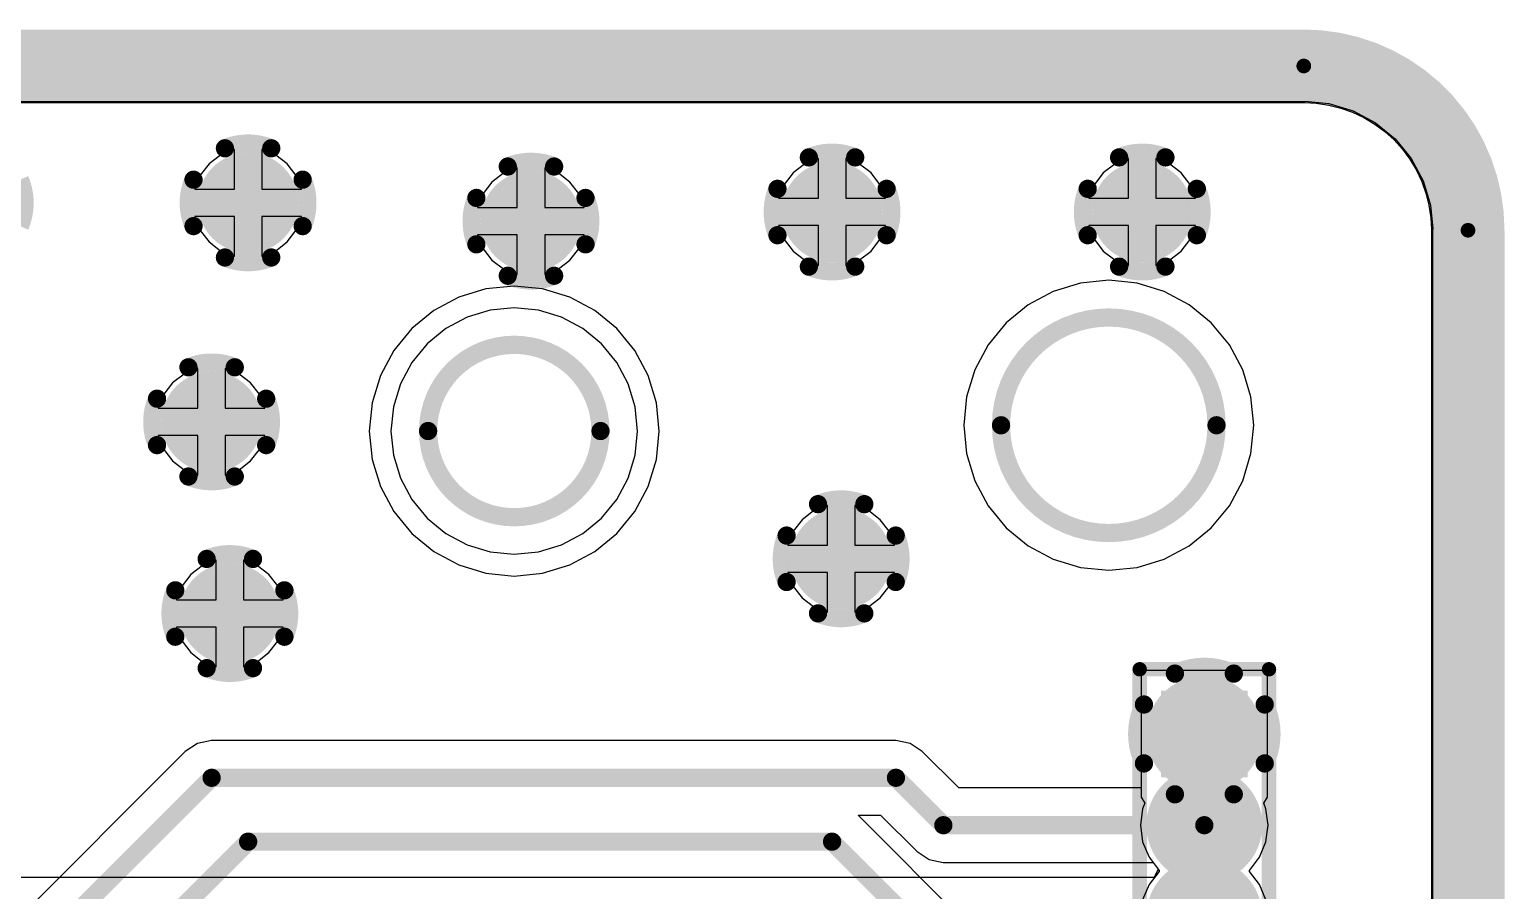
# Model space of a CAD drawing. Extents: x 68.2 to 119.3, y 46.6 to 104.3.
# Drawn here: x 98.72 to 119.25, y 92.28 to 104.27 of the extents above; entities that cross this region are included whole.
import ezdxf

# ---------------------------------------------------------------- set-up
doc = ezdxf.new("R2010")
doc.units = 0
doc.layers.get('0').update_dxf_attribs({"linetype": 'CONTINUOUS'})
for name, color, linetype in [('BOTTOMLAYER', 5, 'CONTINUOUS'), ('BOTTOMOVERLAY', 54, 'CONTINUOUS'), ('BOTTOMSOLDER', 6, 'CONTINUOUS'), ('INTERNALPLANE1', 76, 'CONTINUOUS'), ('INTERNALPLANE2', 16, 'CONTINUOUS'), ('KEEPOUTLAYER', 6, 'CONTINUOUS'), ('MULTILAYER', 9, 'CONTINUOUS'), ('TOPLAYER', 1, 'CONTINUOUS'), ('TOPSOLDER', 216, 'CONTINUOUS')]:
    doc.layers.add(name, color=color, linetype=linetype)

# ---------------------------------------------------------------- blocks, each defined once
blk = doc.blocks.new('OLED_23')
at = {"layer": 'KEEPOUTLAYER'}
for points, const_width in [([(12.925, 0, 1), (10.525, 0, 1)], 0.254), ([(10.462, 0, 1), (10.589, 0, 1)], 0.127), ([(12.862, 0, 1), (12.989, 0, 1)], 0.127)]:
    blk.add_lwpolyline(points, format="xyb", close=True, dxfattribs=dict(at, const_width=const_width))
blk = doc.blocks.new('SIP4_1_27_B_54')
at = {"layer": 'BOTTOMLAYER', "const_width": 0.5}
for points in [[(-0.25, -1.27, 1), (0.25, -1.27, 1)], [(-0.25, -2.54, 1), (0.25, -2.54, 1)], [(-0.25, -3.81, 1), (0.25, -3.81, 1)]]:
    blk.add_lwpolyline(points, format="xyb", close=True, dxfattribs=at)
at = {"layer": 'BOTTOMLAYER'}
blk.add_solid([(-0.5, 0.5), (-0.5, -0.5), (0.5, 0.5), (0.5, -0.5)], dxfattribs=at)
at = {"layer": 'BOTTOMOVERLAY', "const_width": 0.2}
for points in [[(-0.9, -4.71), (-0.9, 0.9)], [(-0.9, 0.9), (0.9, 0.9)], [(0.9, -4.71), (0.9, 0.9)], [(-0.9, -4.71), (0.9, -4.71)]]:
    blk.add_lwpolyline(points, dxfattribs=at)
at = {"layer": 'BOTTOMOVERLAY', "const_width": 0.1}
for points in [[(-0.95, 0.9, 1), (-0.85, 0.9, 1)], [(-0.95, 0.9, 1), (-0.85, 0.9, 1)], [(0.85, 0.9, 1), (0.95, 0.9, 1)], [(0.85, 0.9, 1), (0.95, 0.9, 1)], [(-0.95, -4.71, 1), (-0.85, -4.71, 1)], [(-0.95, -4.71, 1), (-0.85, -4.71, 1)], [(0.85, -4.71, 1), (0.95, -4.71, 1)], [(0.85, -4.71, 1), (0.95, -4.71, 1)]]:
    blk.add_lwpolyline(points, format="xyb", close=True, dxfattribs=at)
at = {"layer": 'BOTTOMSOLDER', "const_width": 0.602}
for points in [[(-0.301, -1.27, 1), (0.301, -1.27, 1)], [(-0.301, -2.54, 1), (0.301, -2.54, 1)], [(-0.301, -3.81, 1), (0.301, -3.81, 1)]]:
    blk.add_lwpolyline(points, format="xyb", close=True, dxfattribs=at)
at = {"layer": 'BOTTOMSOLDER'}
blk.add_solid([(-0.602, 0.602), (-0.602, -0.602), (0.602, 0.602), (0.602, -0.602)], dxfattribs=at)
at = {"layer": 'INTERNALPLANE1'}
for points, const_width in [([(-0.404, 0, 1), (0.404, 0, 1)], 0.808), ([(-0.404, -1.27, 1), (0.404, -1.27, 1)], 0.808), ([(-0.404, -2.54, 1), (0.404, -2.54, 1)], 0.808), ([(-0.473, -2.97, 1), (-0.346, -2.97, 1)], 0.127), ([(0.346, -2.97, 1), (0.473, -2.97, 1)], 0.127), ([(-0.904, -3.4, 1), (-0.777, -3.4, 1)], 0.127), ([(0.777, -3.4, 1), (0.904, -3.4, 1)], 0.127), ([(-0.904, -4.22, 1), (-0.777, -4.22, 1)], 0.127), ([(0.777, -4.22, 1), (0.904, -4.22, 1)], 0.127), ([(-0.473, -4.65, 1), (-0.346, -4.65, 1)], 0.127), ([(0.346, -4.65, 1), (0.473, -4.65, 1)], 0.127)]:
    blk.add_lwpolyline(points, format="xyb", close=True, dxfattribs=dict(at, const_width=const_width))
at = {"layer": 'INTERNALPLANE1', "const_width": 0.254}
for points in [[(-0.41, -2.97, -0.230868), (0.41, -2.97)], [(-0.84, -4.22, -0.230868), (-0.84, -3.4)], [(0.84, -3.4, -0.230868), (0.84, -4.22)], [(0.41, -4.65, -0.230868), (-0.41, -4.65)]]:
    blk.add_lwpolyline(points, format="xyb", dxfattribs=at)
at = {"layer": 'INTERNALPLANE2', "const_width": 0.254}
for points in [[(-0.41, 0.84, -0.230868), (0.41, 0.84)], [(-0.84, -0.41, -0.230868), (-0.84, 0.41)], [(0.84, 0.41, -0.230868), (0.84, -0.41)], [(0.41, -0.84, -0.230868), (-0.41, -0.84)]]:
    blk.add_lwpolyline(points, format="xyb", dxfattribs=at)
at = {"layer": 'INTERNALPLANE2'}
for points, const_width in [([(-0.473, 0.84, 1), (-0.346, 0.84, 1)], 0.127), ([(0.346, 0.84, 1), (0.473, 0.84, 1)], 0.127), ([(-0.904, 0.41, 1), (-0.777, 0.41, 1)], 0.127), ([(0.777, 0.41, 1), (0.904, 0.41, 1)], 0.127), ([(-0.904, -0.41, 1), (-0.777, -0.41, 1)], 0.127), ([(0.777, -0.41, 1), (0.904, -0.41, 1)], 0.127), ([(-0.404, -1.27, 1), (0.404, -1.27, 1)], 0.808), ([(-0.473, -0.84, 1), (-0.346, -0.84, 1)], 0.127), ([(0.346, -0.84, 1), (0.473, -0.84, 1)], 0.127), ([(-0.404, -2.54, 1), (0.404, -2.54, 1)], 0.808), ([(-0.404, -3.81, 1), (0.404, -3.81, 1)], 0.808)]:
    blk.add_lwpolyline(points, format="xyb", close=True, dxfattribs=dict(at, const_width=const_width))
at = {"layer": 'MULTILAYER', "const_width": 0.5}
for points in [[(-0.25, -1.27, 1), (0.25, -1.27, 1)], [(-0.25, -2.54, 1), (0.25, -2.54, 1)], [(-0.25, -3.81, 1), (0.25, -3.81, 1)]]:
    blk.add_lwpolyline(points, format="xyb", close=True, dxfattribs=at)
at = {"layer": 'MULTILAYER'}
blk.add_solid([(-0.5, 0.5), (-0.5, -0.5), (0.5, 0.5), (0.5, -0.5)], dxfattribs=at)
at = {"layer": 'TOPLAYER', "const_width": 0.5}
for points in [[(-0.25, -1.27, 1), (0.25, -1.27, 1)], [(-0.25, -2.54, 1), (0.25, -2.54, 1)], [(-0.25, -3.81, 1), (0.25, -3.81, 1)]]:
    blk.add_lwpolyline(points, format="xyb", close=True, dxfattribs=at)
at = {"layer": 'TOPLAYER'}
blk.add_solid([(-0.5, 0.5), (-0.5, -0.5), (0.5, 0.5), (0.5, -0.5)], dxfattribs=at)
at = {"layer": 'TOPSOLDER', "const_width": 0.602}
for points in [[(-0.301, -1.27, 1), (0.301, -1.27, 1)], [(-0.301, -2.54, 1), (0.301, -2.54, 1)], [(-0.301, -3.81, 1), (0.301, -3.81, 1)]]:
    blk.add_lwpolyline(points, format="xyb", close=True, dxfattribs=at)
at = {"layer": 'TOPSOLDER'}
blk.add_solid([(-0.602, 0.602), (-0.602, -0.602), (0.602, 0.602), (0.602, -0.602)], dxfattribs=at)

msp = doc.modelspace()

# ---------------------------------------------------------------- linework, layer by layer
at = {"layer": 'BOTTOMLAYER'}
for p, q in [((116.459, 103.267), (116.477, 103.271)), ((116.477, 103.271), (116.81, 103.238)), ((71.031, 103.267), (116.459, 103.267)), ((116.81, 103.238), (117.148, 103.135)), ((117.148, 103.135), (117.459, 102.969)), ((117.459, 102.969), (117.731, 102.745)), ((117.731, 102.745), (117.955, 102.473)), ((101.381, 102.52), (101.222, 102.397)), ((101.566, 102.596), (101.381, 102.52)), ((101.575, 102.597), (101.566, 102.596)), ((101.575, 102.044), (101.575, 102.597)), ((101.964, 102.596), (101.956, 102.597)), ((101.956, 102.597), (101.956, 102.044)), ((102.149, 102.52), (101.964, 102.596)), ((102.308, 102.397), (102.149, 102.52)), ((109.694, 102.469), (109.509, 102.393)), ((109.703, 102.47), (109.694, 102.469)), ((109.703, 101.918), (109.703, 102.47)), ((110.092, 102.469), (110.084, 102.47)), ((110.084, 102.47), (110.084, 101.918)), ((110.277, 102.393), (110.092, 102.469)), ((114.012, 102.469), (113.827, 102.393)), ((114.021, 102.47), (114.012, 102.469)), ((114.021, 101.918), (114.021, 102.47)), ((114.41, 102.469), (114.402, 102.47)), ((114.402, 102.47), (114.402, 101.918)), ((114.595, 102.393), (114.41, 102.469)), ((117.955, 102.473), (118.121, 102.162)), ((101.222, 102.397), (101.099, 102.238)), ((102.431, 102.238), (102.308, 102.397)), ((105.318, 102.266), (105.159, 102.143)), ((105.503, 102.342), (105.318, 102.266)), ((105.512, 102.343), (105.503, 102.342)), ((105.512, 101.79), (105.512, 102.343)), ((105.901, 102.342), (105.893, 102.343)), ((105.893, 102.343), (105.893, 101.79)), ((106.086, 102.266), (105.901, 102.342)), ((106.245, 102.143), (106.086, 102.266)), ((109.35, 102.27), (109.227, 102.111)), ((109.509, 102.393), (109.35, 102.27)), ((110.436, 102.27), (110.277, 102.393)), ((110.559, 102.111), (110.436, 102.27)), ((113.668, 102.27), (113.545, 102.111)), ((113.827, 102.393), (113.668, 102.27)), ((114.754, 102.27), (114.595, 102.393)), ((114.877, 102.111), (114.754, 102.27)), ((101.023, 102.053), (101.022, 102.044)), ((101.022, 102.044), (101.575, 102.044)), ((101.099, 102.238), (101.023, 102.053)), ((101.956, 102.044), (102.508, 102.044)), ((102.507, 102.053), (102.431, 102.238)), ((102.508, 102.044), (102.507, 102.053)), ((105.159, 102.143), (105.036, 101.984)), ((106.368, 101.984), (106.245, 102.143)), ((109.227, 102.111), (109.151, 101.926)), ((110.635, 101.926), (110.559, 102.111)), ((113.545, 102.111), (113.469, 101.926)), ((114.953, 101.926), (114.877, 102.111)), ((118.121, 102.162), (118.224, 101.824)), ((105.036, 101.984), (104.96, 101.799)), ((106.444, 101.799), (106.368, 101.984)), ((109.151, 101.926), (109.15, 101.918)), ((109.15, 101.918), (109.703, 101.918)), ((110.084, 101.918), (110.636, 101.918)), ((110.636, 101.918), (110.635, 101.926)), ((113.469, 101.926), (113.468, 101.918)), ((113.468, 101.918), (114.021, 101.918)), ((114.402, 101.918), (114.954, 101.918)), ((114.954, 101.918), (114.953, 101.926)), ((101.575, 101.663), (101.022, 101.663)), ((101.022, 101.663), (101.023, 101.655)), ((101.023, 101.655), (101.099, 101.47)), ((101.575, 101.111), (101.575, 101.663)), ((102.508, 101.663), (101.956, 101.663)), ((101.956, 101.663), (101.956, 101.111)), ((102.431, 101.47), (102.507, 101.655)), ((102.507, 101.655), (102.508, 101.663)), ((104.96, 101.799), (104.959, 101.79)), ((104.959, 101.79), (105.512, 101.79)), ((105.893, 101.79), (106.445, 101.79)), ((106.445, 101.79), (106.444, 101.799)), ((118.224, 101.824), (118.257, 101.491)), ((101.099, 101.47), (101.222, 101.311)), ((102.308, 101.311), (102.431, 101.47)), ((109.703, 101.537), (109.15, 101.537)), ((109.15, 101.537), (109.151, 101.528)), ((109.151, 101.528), (109.227, 101.343)), ((109.703, 100.984), (109.703, 101.537)), ((110.636, 101.537), (110.084, 101.537)), ((110.084, 101.537), (110.084, 100.984)), ((110.559, 101.343), (110.635, 101.528)), ((110.635, 101.528), (110.636, 101.537)), ((114.021, 101.537), (113.468, 101.537)), ((113.468, 101.537), (113.469, 101.528)), ((113.469, 101.528), (113.545, 101.343)), ((114.021, 100.984), (114.021, 101.537)), ((114.954, 101.537), (114.402, 101.537)), ((114.402, 101.537), (114.402, 100.984)), ((114.877, 101.343), (114.953, 101.528)), ((114.953, 101.528), (114.954, 101.537)), ((118.257, 101.491), (118.253, 101.473)), ((118.253, 101.473), (118.253, 87.329)), ((101.222, 101.311), (101.381, 101.188)), ((102.149, 101.188), (102.308, 101.311)), ((105.512, 101.409), (104.959, 101.409)), ((104.959, 101.409), (104.96, 101.401)), ((104.96, 101.401), (105.036, 101.216)), ((105.512, 100.857), (105.512, 101.409)), ((106.445, 101.409), (105.893, 101.409)), ((105.893, 101.409), (105.893, 100.857)), ((106.368, 101.216), (106.444, 101.401)), ((106.444, 101.401), (106.445, 101.409)), ((109.227, 101.343), (109.35, 101.184)), ((110.436, 101.184), (110.559, 101.343)), ((113.545, 101.343), (113.668, 101.184)), ((114.754, 101.184), (114.877, 101.343)), ((101.381, 101.188), (101.566, 101.112)), ((101.566, 101.112), (101.575, 101.111)), ((101.956, 101.111), (101.964, 101.112)), ((101.964, 101.112), (102.149, 101.188)), ((105.036, 101.216), (105.159, 101.057)), ((105.159, 101.057), (105.318, 100.934)), ((106.086, 100.934), (106.245, 101.057)), ((106.245, 101.057), (106.368, 101.216)), ((109.35, 101.184), (109.509, 101.061)), ((109.509, 101.061), (109.694, 100.985)), ((110.092, 100.985), (110.277, 101.061)), ((110.277, 101.061), (110.436, 101.184)), ((113.668, 101.184), (113.827, 101.061)), ((113.827, 101.061), (114.012, 100.985)), ((114.41, 100.985), (114.595, 101.061)), ((114.595, 101.061), (114.754, 101.184)), ((105.318, 100.934), (105.503, 100.858)), ((105.503, 100.858), (105.512, 100.857)), ((105.893, 100.857), (105.901, 100.858)), ((105.901, 100.858), (106.086, 100.934)), ((109.694, 100.985), (109.703, 100.984)), ((110.084, 100.984), (110.092, 100.985)), ((114.012, 100.985), (114.021, 100.984)), ((114.402, 100.984), (114.41, 100.985)), ((105.076, 100.658), (104.698, 100.543)), ((105.47, 100.697), (105.076, 100.658)), ((105.864, 100.658), (105.47, 100.697)), ((106.242, 100.543), (105.864, 100.658)), ((112.973, 100.623), (112.624, 100.437)), ((113.351, 100.738), (112.973, 100.623)), ((113.745, 100.777), (113.351, 100.738)), ((114.139, 100.738), (113.745, 100.777)), ((114.517, 100.623), (114.139, 100.738)), ((114.866, 100.437), (114.517, 100.623)), ((104.698, 100.543), (104.349, 100.357)), ((106.591, 100.357), (106.242, 100.543)), ((112.624, 100.437), (112.318, 100.186)), ((115.172, 100.186), (114.866, 100.437)), ((104.349, 100.357), (104.043, 100.106)), ((106.897, 100.106), (106.591, 100.357)), ((104.043, 100.106), (103.792, 99.8)), ((107.148, 99.8), (106.897, 100.106)), ((112.318, 100.186), (112.067, 99.88)), ((115.423, 99.88), (115.172, 100.186)), ((103.792, 99.8), (103.606, 99.451)), ((107.334, 99.451), (107.148, 99.8)), ((112.067, 99.88), (111.881, 99.531)), ((115.609, 99.531), (115.423, 99.88)), ((100.873, 99.472), (100.714, 99.349)), ((101.058, 99.548), (100.873, 99.472)), ((101.067, 99.549), (101.058, 99.548)), ((101.067, 98.996), (101.067, 99.549)), ((101.456, 99.548), (101.448, 99.549)), ((101.448, 99.549), (101.448, 98.996)), ((101.641, 99.472), (101.456, 99.548)), ((101.8, 99.349), (101.641, 99.472)), ((103.606, 99.451), (103.491, 99.073)), ((107.449, 99.073), (107.334, 99.451)), ((111.881, 99.531), (111.766, 99.153)), ((115.724, 99.153), (115.609, 99.531)), ((100.591, 99.19), (100.515, 99.005)), ((100.714, 99.349), (100.591, 99.19)), ((101.923, 99.19), (101.8, 99.349)), ((101.999, 99.005), (101.923, 99.19)), ((100.515, 99.005), (100.514, 98.996)), ((100.514, 98.996), (101.067, 98.996)), ((101.448, 98.996), (102, 98.996)), ((102, 98.996), (101.999, 99.005)), ((103.491, 99.073), (103.452, 98.679)), ((107.488, 98.679), (107.449, 99.073)), ((111.766, 99.153), (111.727, 98.759)), ((115.763, 98.759), (115.724, 99.153)), ((111.727, 98.759), (111.766, 98.365)), ((115.724, 98.365), (115.763, 98.759)), ((101.067, 98.615), (100.514, 98.615)), ((100.514, 98.615), (100.515, 98.607)), ((100.515, 98.607), (100.591, 98.422)), ((101.067, 98.063), (101.067, 98.615)), ((102, 98.615), (101.448, 98.615)), ((101.448, 98.615), (101.448, 98.063)), ((101.923, 98.422), (101.999, 98.607)), ((101.999, 98.607), (102, 98.615)), ((103.452, 98.679), (103.491, 98.285)), ((107.449, 98.285), (107.488, 98.679)), ((100.591, 98.422), (100.714, 98.263)), ((101.8, 98.263), (101.923, 98.422)), ((111.766, 98.365), (111.881, 97.987)), ((115.609, 97.987), (115.724, 98.365)), ((100.714, 98.263), (100.873, 98.14)), ((100.873, 98.14), (101.058, 98.064)), ((101.456, 98.064), (101.641, 98.14)), ((101.641, 98.14), (101.8, 98.263)), ((103.491, 98.285), (103.606, 97.907)), ((107.334, 97.907), (107.449, 98.285)), ((101.058, 98.064), (101.067, 98.063)), ((101.448, 98.063), (101.456, 98.064)), ((111.881, 97.987), (112.067, 97.638)), ((115.423, 97.638), (115.609, 97.987)), ((103.606, 97.907), (103.792, 97.558)), ((107.148, 97.558), (107.334, 97.907)), ((103.792, 97.558), (104.043, 97.252)), ((106.897, 97.252), (107.148, 97.558)), ((109.636, 97.567), (109.477, 97.444)), ((109.821, 97.643), (109.636, 97.567)), ((109.83, 97.644), (109.821, 97.643)), ((109.83, 97.091), (109.83, 97.644)), ((110.219, 97.643), (110.211, 97.644)), ((110.211, 97.644), (110.211, 97.091)), ((110.404, 97.567), (110.219, 97.643)), ((110.563, 97.444), (110.404, 97.567)), ((112.067, 97.638), (112.318, 97.332)), ((115.172, 97.332), (115.423, 97.638)), ((109.477, 97.444), (109.354, 97.285)), ((110.686, 97.285), (110.563, 97.444)), ((112.318, 97.332), (112.624, 97.081)), ((114.866, 97.081), (115.172, 97.332)), ((104.043, 97.252), (104.349, 97.001)), ((106.591, 97.001), (106.897, 97.252)), ((109.354, 97.285), (109.278, 97.1)), ((110.762, 97.1), (110.686, 97.285)), ((104.349, 97.001), (104.698, 96.815)), ((106.242, 96.815), (106.591, 97.001)), ((109.278, 97.1), (109.277, 97.091)), ((109.277, 97.091), (109.83, 97.091)), ((110.211, 97.091), (110.763, 97.091)), ((110.763, 97.091), (110.762, 97.1)), ((112.624, 97.081), (112.973, 96.895)), ((114.517, 96.895), (114.866, 97.081)), ((101.127, 96.805), (100.968, 96.682)), ((101.312, 96.881), (101.127, 96.805)), ((101.321, 96.882), (101.312, 96.881)), ((101.321, 96.329), (101.321, 96.882)), ((101.71, 96.881), (101.702, 96.882)), ((101.702, 96.882), (101.702, 96.329)), ((101.895, 96.805), (101.71, 96.881)), ((102.054, 96.682), (101.895, 96.805)), ((104.698, 96.815), (105.076, 96.7)), ((105.076, 96.7), (105.47, 96.661)), ((105.47, 96.661), (105.864, 96.7)), ((105.864, 96.7), (106.242, 96.815)), ((109.83, 96.71), (109.277, 96.71)), ((109.277, 96.71), (109.278, 96.702)), ((109.278, 96.702), (109.354, 96.517)), ((109.83, 96.158), (109.83, 96.71)), ((110.763, 96.71), (110.211, 96.71)), ((110.211, 96.71), (110.211, 96.158)), ((110.686, 96.517), (110.762, 96.702)), ((110.762, 96.702), (110.763, 96.71)), ((112.973, 96.895), (113.351, 96.78)), ((113.351, 96.78), (113.745, 96.741)), ((113.745, 96.741), (114.139, 96.78)), ((114.139, 96.78), (114.517, 96.895)), ((100.845, 96.523), (100.769, 96.338)), ((100.968, 96.682), (100.845, 96.523)), ((102.177, 96.523), (102.054, 96.682)), ((102.253, 96.338), (102.177, 96.523)), ((109.354, 96.517), (109.477, 96.358)), ((110.563, 96.358), (110.686, 96.517)), ((100.769, 96.338), (100.768, 96.329)), ((100.768, 96.329), (101.321, 96.329)), ((101.702, 96.329), (102.254, 96.329)), ((102.254, 96.329), (102.253, 96.338)), ((109.477, 96.358), (109.636, 96.235)), ((110.404, 96.235), (110.563, 96.358)), ((109.636, 96.235), (109.821, 96.159)), ((109.821, 96.159), (109.83, 96.158)), ((110.211, 96.158), (110.219, 96.159)), ((110.219, 96.159), (110.404, 96.235)), ((101.321, 95.948), (100.768, 95.948)), ((100.768, 95.948), (100.769, 95.94)), ((100.769, 95.94), (100.845, 95.755)), ((101.321, 95.396), (101.321, 95.948)), ((102.254, 95.948), (101.702, 95.948)), ((101.702, 95.948), (101.702, 95.396)), ((102.177, 95.755), (102.253, 95.94)), ((102.253, 95.94), (102.254, 95.948)), ((100.845, 95.755), (100.968, 95.596)), ((102.054, 95.596), (102.177, 95.755)), ((100.968, 95.596), (101.127, 95.473)), ((101.127, 95.473), (101.312, 95.397)), ((101.71, 95.397), (101.895, 95.473)), ((101.895, 95.473), (102.054, 95.596)), ((101.312, 95.397), (101.321, 95.396)), ((101.702, 95.396), (101.71, 95.397)), ((115.956, 95.344), (114.194, 95.344)), ((114.194, 95.344), (114.194, 93.582)), ((115.956, 93.582), (115.956, 95.344)), ((114.216, 93.423), (114.186, 93.193)), ((114.194, 93.582), (114.194, 93.582)), ((114.194, 93.582), (114.248, 93.5)), ((114.248, 93.5), (114.216, 93.423)), ((115.901, 93.5), (115.956, 93.582)), ((115.933, 93.423), (115.901, 93.5)), ((115.963, 93.193), (115.933, 93.423)), ((115.956, 93.582), (115.956, 93.582)), ((114.186, 93.193), (114.216, 92.963)), ((115.933, 92.963), (115.963, 93.193)), ((114.216, 92.963), (114.305, 92.748)), ((115.844, 92.748), (115.933, 92.963)), ((114.305, 92.748), (114.434, 92.58)), ((115.703, 92.564), (115.844, 92.748)), ((114.378, 92.466), (98.043, 92.466)), ((114.434, 92.58), (114.378, 92.466)), ((115.703, 92.551), (115.703, 92.564)), ((115.844, 92.367), (115.703, 92.551)), ((115.933, 92.153), (115.844, 92.367))]:
    msp.add_line(p, q, dxfattribs=at)
at = {"layer": 'BOTTOMLAYER', "const_width": 0.381}
for points in [[(101.575, 101.854, 1), (101.956, 101.854, 1)], [(109.703, 101.727, 1), (110.084, 101.727, 1)], [(114.021, 101.727, 1), (114.402, 101.727, 1)], [(105.512, 101.6, 1), (105.893, 101.6, 1)], [(101.067, 98.806, 1), (101.448, 98.806, 1)], [(109.83, 96.901, 1), (110.211, 96.901, 1)], [(101.321, 96.139, 1), (101.702, 96.139, 1)]]:
    msp.add_lwpolyline(points, format="xyb", close=True, dxfattribs=at)
at = {"layer": 'BOTTOMSOLDER', "const_width": 0.483}
for points in [[(101.524, 101.854, 1), (102.006, 101.854, 1)], [(105.461, 101.6, 1), (105.943, 101.6, 1)], [(109.652, 101.727, 1), (110.134, 101.727, 1)], [(113.97, 101.727, 1), (114.452, 101.727, 1)], [(101.016, 98.806, 1), (101.498, 98.806, 1)], [(109.779, 96.901, 1), (110.261, 96.901, 1)], [(101.27, 96.139, 1), (101.752, 96.139, 1)]]:
    msp.add_lwpolyline(points, format="xyb", close=True, dxfattribs=at)
at = {"layer": 'INTERNALPLANE1'}
for p, q in [((71.031, 103.249), (116.459, 103.249)), ((116.459, 103.249), (116.473, 103.25)), ((116.473, 103.25), (116.633, 103.242)), ((116.633, 103.242), (116.806, 103.216)), ((116.806, 103.216), (116.975, 103.174)), ((116.975, 103.174), (117.139, 103.115)), ((117.139, 103.115), (117.297, 103.041)), ((117.297, 103.041), (117.447, 102.951)), ((117.447, 102.951), (117.587, 102.847)), ((117.587, 102.847), (117.716, 102.73)), ((117.716, 102.73), (117.833, 102.601)), ((117.833, 102.601), (117.937, 102.461)), ((117.937, 102.461), (118.027, 102.311)), ((118.027, 102.311), (118.101, 102.153)), ((118.101, 102.153), (118.16, 101.989)), ((118.16, 101.989), (118.202, 101.82)), ((118.202, 101.82), (118.228, 101.647)), ((118.228, 101.647), (118.236, 101.487)), ((118.236, 101.487), (118.235, 101.473)), ((118.235, 101.473), (118.235, 49.53))]:
    msp.add_line(p, q, dxfattribs=at)
at = {"layer": 'INTERNALPLANE1', "const_width": 1.016}
for points in [[(71.031, 103.759), (116.459, 103.759)], [(118.745, 49.53), (118.745, 101.473)]]:
    msp.add_lwpolyline(points, dxfattribs=at)
at = {"layer": 'INTERNALPLANE1'}
for points, const_width in [([(116.205, 103.759, 1), (116.713, 103.759, 1)], 0.508), ([(116.205, 103.759, 1), (116.713, 103.759, 1)], 0.508), ([(101.379, 102.614, 1), (101.506, 102.614, 1)], 0.127), ([(102.024, 102.614, 1), (102.151, 102.614, 1)], 0.127), ([(105.316, 102.36, 1), (105.443, 102.36, 1)], 0.127), ([(105.961, 102.36, 1), (106.088, 102.36, 1)], 0.127), ([(109.507, 102.487, 1), (109.634, 102.487, 1)], 0.127), ([(110.152, 102.487, 1), (110.279, 102.487, 1)], 0.127), ([(113.825, 102.487, 1), (113.952, 102.487, 1)], 0.127), ([(114.47, 102.487, 1), (114.597, 102.487, 1)], 0.127), ([(100.942, 102.177, 1), (101.069, 102.177, 1)], 0.127), ([(102.461, 102.177, 1), (102.588, 102.177, 1)], 0.127), ([(104.879, 101.923, 1), (105.006, 101.923, 1)], 0.127), ([(106.398, 101.923, 1), (106.525, 101.923, 1)], 0.127), ([(109.07, 102.05, 1), (109.197, 102.05, 1)], 0.127), ([(110.589, 102.05, 1), (110.716, 102.05, 1)], 0.127), ([(113.388, 102.05, 1), (113.515, 102.05, 1)], 0.127), ([(114.907, 102.05, 1), (115.034, 102.05, 1)], 0.127), ([(118.491, 101.473, 1), (118.999, 101.473, 1)], 0.508), ([(118.491, 101.473, 1), (118.999, 101.473, 1)], 0.508), ([(100.942, 101.531, 1), (101.069, 101.531, 1)], 0.127), ([(102.461, 101.531, 1), (102.588, 101.531, 1)], 0.127), ([(109.07, 101.404, 1), (109.197, 101.404, 1)], 0.127), ([(110.589, 101.404, 1), (110.716, 101.404, 1)], 0.127), ([(113.388, 101.404, 1), (113.515, 101.404, 1)], 0.127), ([(114.907, 101.404, 1), (115.034, 101.404, 1)], 0.127), ([(101.379, 101.094, 1), (101.506, 101.094, 1)], 0.127), ([(102.024, 101.094, 1), (102.151, 101.094, 1)], 0.127), ([(104.879, 101.277, 1), (105.006, 101.277, 1)], 0.127), ([(106.398, 101.277, 1), (106.525, 101.277, 1)], 0.127), ([(109.507, 100.967, 1), (109.634, 100.967, 1)], 0.127), ([(110.152, 100.967, 1), (110.279, 100.967, 1)], 0.127), ([(113.825, 100.967, 1), (113.952, 100.967, 1)], 0.127), ([(114.47, 100.967, 1), (114.597, 100.967, 1)], 0.127), ([(105.316, 100.84, 1), (105.443, 100.84, 1)], 0.127), ([(105.961, 100.84, 1), (106.088, 100.84, 1)], 0.127), ([(100.871, 99.566, 1), (100.998, 99.566, 1)], 0.127), ([(101.516, 99.566, 1), (101.643, 99.566, 1)], 0.127), ([(100.434, 99.129, 1), (100.561, 99.129, 1)], 0.127), ([(101.953, 99.129, 1), (102.08, 99.129, 1)], 0.127), ([(100.434, 98.483, 1), (100.561, 98.483, 1)], 0.127), ([(101.953, 98.483, 1), (102.08, 98.483, 1)], 0.127), ([(100.871, 98.046, 1), (100.998, 98.046, 1)], 0.127), ([(101.516, 98.046, 1), (101.643, 98.046, 1)], 0.127), ([(109.634, 97.661, 1), (109.761, 97.661, 1)], 0.127), ([(110.279, 97.661, 1), (110.406, 97.661, 1)], 0.127), ([(109.197, 97.224, 1), (109.324, 97.224, 1)], 0.127), ([(110.716, 97.224, 1), (110.843, 97.224, 1)], 0.127), ([(101.125, 96.899, 1), (101.252, 96.899, 1)], 0.127), ([(101.77, 96.899, 1), (101.897, 96.899, 1)], 0.127), ([(109.197, 96.578, 1), (109.324, 96.578, 1)], 0.127), ([(110.716, 96.578, 1), (110.843, 96.578, 1)], 0.127), ([(100.688, 96.462, 1), (100.815, 96.462, 1)], 0.127), ([(102.207, 96.462, 1), (102.334, 96.462, 1)], 0.127), ([(109.634, 96.141, 1), (109.761, 96.141, 1)], 0.127), ([(110.279, 96.141, 1), (110.406, 96.141, 1)], 0.127), ([(100.688, 95.816, 1), (100.815, 95.816, 1)], 0.127), ([(102.207, 95.816, 1), (102.334, 95.816, 1)], 0.127), ([(101.125, 95.379, 1), (101.252, 95.379, 1)], 0.127), ([(101.77, 95.379, 1), (101.897, 95.379, 1)], 0.127)]:
    msp.add_lwpolyline(points, format="xyb", close=True, dxfattribs=dict(at, const_width=const_width))
for points, const_width in [([(116.459, 103.759, -0.414214), (118.745, 101.473)], 1.016), ([(101.442, 102.614, -0.203452), (102.088, 102.614)], 0.254), ([(109.57, 102.487, -0.203452), (110.216, 102.487)], 0.254), ([(113.888, 102.487, -0.203452), (114.534, 102.487)], 0.254), ([(105.379, 102.36, -0.203452), (106.025, 102.36)], 0.254), ([(98.588, 102.177, -0.203452), (98.588, 101.531)], 0.254), ([(101.005, 101.531, -0.203452), (101.005, 102.177)], 0.254), ([(102.525, 102.177, -0.203452), (102.525, 101.531)], 0.254), ([(104.942, 101.277, -0.203452), (104.942, 101.923)], 0.254), ([(106.462, 101.923, -0.203452), (106.462, 101.277)], 0.254), ([(109.133, 101.404, -0.203452), (109.133, 102.05)], 0.254), ([(110.653, 102.05, -0.203452), (110.653, 101.404)], 0.254), ([(113.451, 101.404, -0.203452), (113.451, 102.05)], 0.254), ([(114.971, 102.05, -0.203452), (114.971, 101.404)], 0.254), ([(102.088, 101.094, -0.203452), (101.442, 101.094)], 0.254), ([(110.216, 100.967, -0.203452), (109.57, 100.967)], 0.254), ([(114.534, 100.967, -0.203452), (113.888, 100.967)], 0.254), ([(106.025, 100.84, -0.203452), (105.379, 100.84)], 0.254), ([(100.934, 99.566, -0.203452), (101.58, 99.566)], 0.254), ([(100.497, 98.483, -0.203452), (100.497, 99.129)], 0.254), ([(102.017, 99.129, -0.203452), (102.017, 98.483)], 0.254), ([(101.58, 98.046, -0.203452), (100.934, 98.046)], 0.254), ([(109.697, 97.661, -0.203452), (110.343, 97.661)], 0.254), ([(109.26, 96.578, -0.203452), (109.26, 97.224)], 0.254), ([(110.78, 97.224, -0.203452), (110.78, 96.578)], 0.254), ([(101.188, 96.899, -0.203452), (101.834, 96.899)], 0.254), ([(100.751, 95.816, -0.203452), (100.751, 96.462)], 0.254), ([(102.271, 96.462, -0.203452), (102.271, 95.816)], 0.254), ([(110.343, 96.141, -0.203452), (109.697, 96.141)], 0.254), ([(101.834, 95.379, -0.203452), (101.188, 95.379)], 0.254)]:
    msp.add_lwpolyline(points, format="xyb", dxfattribs=dict(at, const_width=const_width))
at = {"layer": 'INTERNALPLANE2'}
for p, q in [((71.031, 103.249), (116.459, 103.249)), ((116.459, 103.249), (116.473, 103.25)), ((116.473, 103.25), (116.633, 103.242)), ((116.633, 103.242), (116.806, 103.216)), ((116.806, 103.216), (116.975, 103.174)), ((116.975, 103.174), (117.139, 103.115)), ((117.139, 103.115), (117.297, 103.041)), ((117.297, 103.041), (117.447, 102.951)), ((117.447, 102.951), (117.587, 102.847)), ((117.587, 102.847), (117.716, 102.73)), ((117.716, 102.73), (117.833, 102.601)), ((117.833, 102.601), (117.937, 102.461)), ((117.937, 102.461), (118.027, 102.311)), ((118.027, 102.311), (118.101, 102.153)), ((118.101, 102.153), (118.16, 101.989)), ((118.16, 101.989), (118.202, 101.82)), ((118.202, 101.82), (118.228, 101.647)), ((118.228, 101.647), (118.236, 101.487)), ((118.236, 101.487), (118.235, 101.473)), ((118.235, 101.473), (118.235, 49.53))]:
    msp.add_line(p, q, dxfattribs=at)
at = {"layer": 'INTERNALPLANE2', "const_width": 1.016}
for points in [[(71.031, 103.759), (116.459, 103.759)], [(118.745, 49.53), (118.745, 101.473)]]:
    msp.add_lwpolyline(points, dxfattribs=at)
at = {"layer": 'INTERNALPLANE2'}
for points, const_width in [([(116.205, 103.759, 1), (116.713, 103.759, 1)], 0.508), ([(116.205, 103.759, 1), (116.713, 103.759, 1)], 0.508), ([(101.416, 101.854, 1), (102.114, 101.854, 1)], 0.699), ([(105.353, 101.6, 1), (106.051, 101.6, 1)], 0.699), ([(109.544, 101.727, 1), (110.242, 101.727, 1)], 0.699), ([(113.862, 101.727, 1), (114.56, 101.727, 1)], 0.699), ([(118.491, 101.473, 1), (118.999, 101.473, 1)], 0.508), ([(118.491, 101.473, 1), (118.999, 101.473, 1)], 0.508), ([(100.908, 98.806, 1), (101.606, 98.806, 1)], 0.699), ([(109.671, 96.901, 1), (110.369, 96.901, 1)], 0.699), ([(101.162, 96.139, 1), (101.86, 96.139, 1)], 0.699)]:
    msp.add_lwpolyline(points, format="xyb", close=True, dxfattribs=dict(at, const_width=const_width))
at = {"layer": 'INTERNALPLANE2', "const_width": 1.016}
msp.add_lwpolyline([(116.459, 103.759, -0.414214), (118.745, 101.473)], format="xyb", dxfattribs=at)
at = {"layer": 'KEEPOUTLAYER', "const_width": 0.203}
for points in [[(71.031, 103.759), (116.459, 103.759)], [(118.745, 49.03), (118.745, 101.473)]]:
    msp.add_lwpolyline(points, dxfattribs=at)
at = {"layer": 'KEEPOUTLAYER'}
for points, const_width in [([(116.408, 103.759, 1), (116.51, 103.759, 1)], 0.102), ([(116.408, 103.759, 1), (116.51, 103.759, 1)], 0.102), ([(118.694, 101.473, 1), (118.796, 101.473, 1)], 0.102), ([(118.694, 101.473, 1), (118.796, 101.473, 1)], 0.102), ([(115.245, 98.759, 1), (112.245, 98.759, 1)], 0.254), ([(112.182, 98.759, 1), (112.309, 98.759, 1)], 0.127), ([(115.181, 98.759, 1), (115.308, 98.759, 1)], 0.127)]:
    msp.add_lwpolyline(points, format="xyb", close=True, dxfattribs=dict(at, const_width=const_width))
at = {"layer": 'KEEPOUTLAYER', "const_width": 0.203}
msp.add_lwpolyline([(116.459, 103.759, -0.414214), (118.745, 101.473)], format="xyb", dxfattribs=at)
at = {"layer": 'MULTILAYER', "const_width": 0.381}
for points in [[(101.575, 101.854, 1), (101.956, 101.854, 1)], [(109.703, 101.727, 1), (110.084, 101.727, 1)], [(114.021, 101.727, 1), (114.402, 101.727, 1)], [(105.512, 101.6, 1), (105.893, 101.6, 1)], [(101.067, 98.806, 1), (101.448, 98.806, 1)], [(109.83, 96.901, 1), (110.211, 96.901, 1)], [(101.321, 96.139, 1), (101.702, 96.139, 1)]]:
    msp.add_lwpolyline(points, format="xyb", close=True, dxfattribs=at)
at = {"layer": 'TOPLAYER'}
for p, q in [((116.459, 103.267), (116.477, 103.271)), ((116.477, 103.271), (116.81, 103.238)), ((71.031, 103.267), (116.459, 103.267)), ((116.81, 103.238), (117.148, 103.135)), ((117.148, 103.135), (117.459, 102.969)), ((117.459, 102.969), (117.731, 102.745)), ((117.731, 102.745), (117.955, 102.473)), ((101.381, 102.52), (101.222, 102.397)), ((101.566, 102.596), (101.381, 102.52)), ((101.575, 102.597), (101.566, 102.596)), ((101.575, 102.044), (101.575, 102.597)), ((101.964, 102.596), (101.956, 102.597)), ((101.956, 102.597), (101.956, 102.044)), ((102.149, 102.52), (101.964, 102.596)), ((102.308, 102.397), (102.149, 102.52)), ((109.694, 102.469), (109.509, 102.393)), ((109.703, 102.47), (109.694, 102.469)), ((109.703, 101.918), (109.703, 102.47)), ((110.092, 102.469), (110.084, 102.47)), ((110.084, 102.47), (110.084, 101.918)), ((110.277, 102.393), (110.092, 102.469)), ((114.012, 102.469), (113.827, 102.393)), ((114.021, 102.47), (114.012, 102.469)), ((114.021, 101.918), (114.021, 102.47)), ((114.41, 102.469), (114.402, 102.47)), ((114.402, 102.47), (114.402, 101.918)), ((114.595, 102.393), (114.41, 102.469)), ((117.955, 102.473), (118.121, 102.162)), ((101.222, 102.397), (101.099, 102.238)), ((102.431, 102.238), (102.308, 102.397)), ((105.318, 102.266), (105.159, 102.143)), ((105.503, 102.342), (105.318, 102.266)), ((105.512, 102.343), (105.503, 102.342)), ((105.512, 101.79), (105.512, 102.343)), ((105.901, 102.342), (105.893, 102.343)), ((105.893, 102.343), (105.893, 101.79)), ((106.086, 102.266), (105.901, 102.342)), ((106.245, 102.143), (106.086, 102.266)), ((109.35, 102.27), (109.227, 102.111)), ((109.509, 102.393), (109.35, 102.27)), ((110.436, 102.27), (110.277, 102.393)), ((110.559, 102.111), (110.436, 102.27)), ((113.668, 102.27), (113.545, 102.111)), ((113.827, 102.393), (113.668, 102.27)), ((114.754, 102.27), (114.595, 102.393)), ((114.877, 102.111), (114.754, 102.27)), ((101.023, 102.053), (101.022, 102.044)), ((101.022, 102.044), (101.575, 102.044)), ((101.099, 102.238), (101.023, 102.053)), ((101.956, 102.044), (102.508, 102.044)), ((102.507, 102.053), (102.431, 102.238)), ((102.508, 102.044), (102.507, 102.053)), ((105.159, 102.143), (105.036, 101.984)), ((106.368, 101.984), (106.245, 102.143)), ((109.227, 102.111), (109.151, 101.926)), ((110.635, 101.926), (110.559, 102.111)), ((113.545, 102.111), (113.469, 101.926)), ((114.953, 101.926), (114.877, 102.111)), ((118.121, 102.162), (118.224, 101.824)), ((105.036, 101.984), (104.96, 101.799)), ((106.444, 101.799), (106.368, 101.984)), ((109.151, 101.926), (109.15, 101.918)), ((109.15, 101.918), (109.703, 101.918)), ((110.084, 101.918), (110.636, 101.918)), ((110.636, 101.918), (110.635, 101.926)), ((113.469, 101.926), (113.468, 101.918)), ((113.468, 101.918), (114.021, 101.918)), ((114.402, 101.918), (114.954, 101.918)), ((114.954, 101.918), (114.953, 101.926)), ((101.575, 101.663), (101.022, 101.663)), ((101.022, 101.663), (101.023, 101.655)), ((101.023, 101.655), (101.099, 101.47)), ((101.575, 101.111), (101.575, 101.663)), ((102.508, 101.663), (101.956, 101.663)), ((101.956, 101.663), (101.956, 101.111)), ((102.431, 101.47), (102.507, 101.655)), ((102.507, 101.655), (102.508, 101.663)), ((104.96, 101.799), (104.959, 101.79)), ((104.959, 101.79), (105.512, 101.79)), ((105.893, 101.79), (106.445, 101.79)), ((106.445, 101.79), (106.444, 101.799)), ((118.224, 101.824), (118.257, 101.491)), ((101.099, 101.47), (101.222, 101.311)), ((102.308, 101.311), (102.431, 101.47)), ((109.703, 101.537), (109.15, 101.537)), ((109.15, 101.537), (109.151, 101.528)), ((109.151, 101.528), (109.227, 101.343)), ((109.703, 100.984), (109.703, 101.537)), ((110.636, 101.537), (110.084, 101.537)), ((110.084, 101.537), (110.084, 100.984)), ((110.559, 101.343), (110.635, 101.528)), ((110.635, 101.528), (110.636, 101.537)), ((114.021, 101.537), (113.468, 101.537)), ((113.468, 101.537), (113.469, 101.528)), ((113.469, 101.528), (113.545, 101.343)), ((114.021, 100.984), (114.021, 101.537)), ((114.954, 101.537), (114.402, 101.537)), ((114.402, 101.537), (114.402, 100.984)), ((114.877, 101.343), (114.953, 101.528)), ((114.953, 101.528), (114.954, 101.537)), ((118.257, 101.491), (118.253, 101.473)), ((118.253, 101.473), (118.253, 87.329)), ((101.222, 101.311), (101.381, 101.188)), ((102.149, 101.188), (102.308, 101.311)), ((105.512, 101.409), (104.959, 101.409)), ((104.959, 101.409), (104.96, 101.401)), ((104.96, 101.401), (105.036, 101.216)), ((105.512, 100.857), (105.512, 101.409)), ((106.445, 101.409), (105.893, 101.409)), ((105.893, 101.409), (105.893, 100.857)), ((106.368, 101.216), (106.444, 101.401)), ((106.444, 101.401), (106.445, 101.409)), ((109.227, 101.343), (109.35, 101.184)), ((110.436, 101.184), (110.559, 101.343)), ((113.545, 101.343), (113.668, 101.184)), ((114.754, 101.184), (114.877, 101.343)), ((101.381, 101.188), (101.566, 101.112)), ((101.566, 101.112), (101.575, 101.111)), ((101.956, 101.111), (101.964, 101.112)), ((101.964, 101.112), (102.149, 101.188)), ((105.036, 101.216), (105.159, 101.057)), ((105.159, 101.057), (105.318, 100.934)), ((106.086, 100.934), (106.245, 101.057)), ((106.245, 101.057), (106.368, 101.216)), ((109.35, 101.184), (109.509, 101.061)), ((109.509, 101.061), (109.694, 100.985)), ((110.092, 100.985), (110.277, 101.061)), ((110.277, 101.061), (110.436, 101.184)), ((113.668, 101.184), (113.827, 101.061)), ((113.827, 101.061), (114.012, 100.985)), ((114.41, 100.985), (114.595, 101.061)), ((114.595, 101.061), (114.754, 101.184)), ((105.318, 100.934), (105.503, 100.858)), ((105.503, 100.858), (105.512, 100.857)), ((105.893, 100.857), (105.901, 100.858)), ((105.901, 100.858), (106.086, 100.934)), ((109.694, 100.985), (109.703, 100.984)), ((110.084, 100.984), (110.092, 100.985)), ((114.012, 100.985), (114.021, 100.984)), ((114.402, 100.984), (114.41, 100.985)), ((112.973, 100.623), (112.624, 100.437)), ((113.351, 100.738), (112.973, 100.623)), ((113.745, 100.777), (113.351, 100.738)), ((114.139, 100.738), (113.745, 100.777)), ((114.517, 100.623), (114.139, 100.738)), ((114.866, 100.437), (114.517, 100.623)), ((105.47, 100.395), (105.135, 100.362)), ((105.805, 100.362), (105.47, 100.395)), ((112.624, 100.437), (112.318, 100.186)), ((115.172, 100.186), (114.866, 100.437)), ((104.813, 100.265), (104.516, 100.106)), ((105.135, 100.362), (104.813, 100.265)), ((106.127, 100.265), (105.805, 100.362)), ((106.424, 100.106), (106.127, 100.265)), ((104.516, 100.106), (104.256, 99.893)), ((106.684, 99.893), (106.424, 100.106)), ((112.318, 100.186), (112.067, 99.88)), ((115.423, 99.88), (115.172, 100.186)), ((104.256, 99.893), (104.043, 99.633)), ((106.897, 99.633), (106.684, 99.893)), ((112.067, 99.88), (111.881, 99.531)), ((115.609, 99.531), (115.423, 99.88)), ((104.043, 99.633), (103.884, 99.336)), ((107.056, 99.336), (106.897, 99.633)), ((100.873, 99.472), (100.714, 99.349)), ((101.058, 99.548), (100.873, 99.472)), ((101.067, 99.549), (101.058, 99.548)), ((101.067, 98.996), (101.067, 99.549)), ((101.456, 99.548), (101.448, 99.549)), ((101.448, 99.549), (101.448, 98.996)), ((101.641, 99.472), (101.456, 99.548)), ((101.8, 99.349), (101.641, 99.472)), ((111.881, 99.531), (111.766, 99.153)), ((115.724, 99.153), (115.609, 99.531)), ((100.591, 99.19), (100.515, 99.005)), ((100.714, 99.349), (100.591, 99.19)), ((101.923, 99.19), (101.8, 99.349)), ((101.999, 99.005), (101.923, 99.19)), ((103.884, 99.336), (103.787, 99.014)), ((107.153, 99.014), (107.056, 99.336)), ((100.515, 99.005), (100.514, 98.996)), ((100.514, 98.996), (101.067, 98.996)), ((101.448, 98.996), (102, 98.996)), ((102, 98.996), (101.999, 99.005)), ((103.787, 99.014), (103.754, 98.679)), ((107.186, 98.679), (107.153, 99.014)), ((111.766, 99.153), (111.727, 98.759)), ((115.763, 98.759), (115.724, 99.153)), ((111.727, 98.759), (111.766, 98.365)), ((115.724, 98.365), (115.763, 98.759)), ((101.067, 98.615), (100.514, 98.615)), ((100.514, 98.615), (100.515, 98.607)), ((100.515, 98.607), (100.591, 98.422)), ((101.067, 98.063), (101.067, 98.615)), ((102, 98.615), (101.448, 98.615)), ((101.448, 98.615), (101.448, 98.063)), ((101.923, 98.422), (101.999, 98.607)), ((101.999, 98.607), (102, 98.615)), ((103.754, 98.679), (103.787, 98.344)), ((107.153, 98.344), (107.186, 98.679)), ((100.591, 98.422), (100.714, 98.263)), ((101.8, 98.263), (101.923, 98.422)), ((103.787, 98.344), (103.884, 98.022)), ((107.056, 98.022), (107.153, 98.344)), ((111.766, 98.365), (111.881, 97.987)), ((115.609, 97.987), (115.724, 98.365)), ((100.714, 98.263), (100.873, 98.14)), ((100.873, 98.14), (101.058, 98.064)), ((101.456, 98.064), (101.641, 98.14)), ((101.641, 98.14), (101.8, 98.263)), ((101.058, 98.064), (101.067, 98.063)), ((101.448, 98.063), (101.456, 98.064)), ((103.884, 98.022), (104.043, 97.725)), ((106.897, 97.725), (107.056, 98.022)), ((111.881, 97.987), (112.067, 97.638)), ((115.423, 97.638), (115.609, 97.987)), ((104.043, 97.725), (104.256, 97.465)), ((106.684, 97.465), (106.897, 97.725)), ((109.636, 97.567), (109.477, 97.444)), ((109.821, 97.643), (109.636, 97.567)), ((109.83, 97.644), (109.821, 97.643)), ((109.83, 97.091), (109.83, 97.644)), ((110.219, 97.643), (110.211, 97.644)), ((110.211, 97.644), (110.211, 97.091)), ((110.404, 97.567), (110.219, 97.643)), ((110.563, 97.444), (110.404, 97.567)), ((112.067, 97.638), (112.318, 97.332)), ((115.172, 97.332), (115.423, 97.638)), ((104.256, 97.465), (104.516, 97.252)), ((106.424, 97.252), (106.684, 97.465)), ((109.477, 97.444), (109.354, 97.285)), ((110.686, 97.285), (110.563, 97.444)), ((112.318, 97.332), (112.624, 97.081)), ((114.866, 97.081), (115.172, 97.332)), ((104.516, 97.252), (104.813, 97.093)), ((106.127, 97.093), (106.424, 97.252)), ((109.354, 97.285), (109.278, 97.1)), ((110.762, 97.1), (110.686, 97.285)), ((104.813, 97.093), (105.135, 96.996)), ((105.135, 96.996), (105.47, 96.963)), ((105.47, 96.963), (105.805, 96.996)), ((105.805, 96.996), (106.127, 97.093)), ((109.278, 97.1), (109.277, 97.091)), ((109.277, 97.091), (109.83, 97.091)), ((110.211, 97.091), (110.763, 97.091)), ((110.763, 97.091), (110.762, 97.1)), ((112.624, 97.081), (112.973, 96.895)), ((114.517, 96.895), (114.866, 97.081)), ((101.127, 96.805), (100.968, 96.682)), ((101.312, 96.881), (101.127, 96.805)), ((101.321, 96.882), (101.312, 96.881)), ((101.321, 96.329), (101.321, 96.882)), ((101.71, 96.881), (101.702, 96.882)), ((101.702, 96.882), (101.702, 96.329)), ((101.895, 96.805), (101.71, 96.881)), ((102.054, 96.682), (101.895, 96.805)), ((109.83, 96.71), (109.277, 96.71)), ((109.277, 96.71), (109.278, 96.702)), ((109.278, 96.702), (109.354, 96.517)), ((109.83, 96.158), (109.83, 96.71)), ((110.763, 96.71), (110.211, 96.71)), ((110.211, 96.71), (110.211, 96.158)), ((110.686, 96.517), (110.762, 96.702)), ((110.762, 96.702), (110.763, 96.71)), ((112.973, 96.895), (113.351, 96.78)), ((113.351, 96.78), (113.745, 96.741)), ((113.745, 96.741), (114.139, 96.78)), ((114.139, 96.78), (114.517, 96.895)), ((100.845, 96.523), (100.769, 96.338)), ((100.968, 96.682), (100.845, 96.523)), ((102.177, 96.523), (102.054, 96.682)), ((102.253, 96.338), (102.177, 96.523)), ((109.354, 96.517), (109.477, 96.358)), ((110.563, 96.358), (110.686, 96.517)), ((100.769, 96.338), (100.768, 96.329)), ((100.768, 96.329), (101.321, 96.329)), ((101.702, 96.329), (102.254, 96.329)), ((102.254, 96.329), (102.253, 96.338)), ((109.477, 96.358), (109.636, 96.235)), ((110.404, 96.235), (110.563, 96.358)), ((109.636, 96.235), (109.821, 96.159)), ((109.821, 96.159), (109.83, 96.158)), ((110.211, 96.158), (110.219, 96.159)), ((110.219, 96.159), (110.404, 96.235)), ((101.321, 95.948), (100.768, 95.948)), ((100.768, 95.948), (100.769, 95.94)), ((100.769, 95.94), (100.845, 95.755)), ((101.321, 95.396), (101.321, 95.948)), ((102.254, 95.948), (101.702, 95.948)), ((101.702, 95.948), (101.702, 95.396)), ((102.177, 95.755), (102.253, 95.94)), ((102.253, 95.94), (102.254, 95.948)), ((100.845, 95.755), (100.968, 95.596)), ((102.054, 95.596), (102.177, 95.755)), ((100.968, 95.596), (101.127, 95.473)), ((101.127, 95.473), (101.312, 95.397)), ((101.71, 95.397), (101.895, 95.473)), ((101.895, 95.473), (102.054, 95.596)), ((101.312, 95.397), (101.321, 95.396)), ((101.702, 95.396), (101.71, 95.397)), ((115.956, 95.344), (114.194, 95.344)), ((114.194, 95.344), (114.194, 93.711)), ((115.956, 93.582), (115.956, 95.344)), ((101.059, 94.332), (100.891, 94.219)), ((101.257, 94.371), (101.059, 94.332)), ((110.782, 94.371), (101.257, 94.371)), ((101.257, 94.371), (101.257, 94.371)), ((110.98, 94.332), (110.782, 94.371)), ((111.148, 94.219), (110.98, 94.332)), ((100.891, 94.219), (98.209, 91.538)), ((111.657, 93.711), (111.148, 94.219)), ((114.194, 93.711), (111.657, 93.711)), ((115.901, 93.5), (115.956, 93.582)), ((115.933, 93.423), (115.901, 93.5)), ((115.963, 93.193), (115.933, 93.423)), ((115.956, 93.582), (115.956, 93.582)), ((110.259, 93.33), (110.261, 93.335)), ((111.783, 91.806), (110.259, 93.33)), ((110.261, 93.335), (110.567, 93.335)), ((110.567, 93.335), (111.076, 92.826)), ((115.933, 92.963), (115.963, 93.193)), ((111.076, 92.826), (111.244, 92.714)), ((115.844, 92.748), (115.933, 92.963)), ((111.244, 92.714), (111.442, 92.675)), ((111.442, 92.675), (114.362, 92.675)), ((114.362, 92.675), (114.446, 92.564)), ((115.703, 92.564), (115.844, 92.748)), ((114.446, 92.551), (114.305, 92.367)), ((114.446, 92.564), (114.446, 92.551)), ((115.703, 92.551), (115.703, 92.564)), ((115.844, 92.367), (115.703, 92.551)), ((114.305, 92.367), (114.216, 92.153)), ((115.933, 92.153), (115.844, 92.367))]:
    msp.add_line(p, q, dxfattribs=at)
for points, const_width in [([(101.575, 101.854, 1), (101.956, 101.854, 1)], 0.381), ([(109.703, 101.727, 1), (110.084, 101.727, 1)], 0.381), ([(114.021, 101.727, 1), (114.402, 101.727, 1)], 0.381), ([(105.512, 101.6, 1), (105.893, 101.6, 1)], 0.381), ([(101.067, 98.806, 1), (101.448, 98.806, 1)], 0.381), ([(109.83, 96.901, 1), (110.211, 96.901, 1)], 0.381), ([(101.321, 96.139, 1), (101.702, 96.139, 1)], 0.381), ([(101.194, 93.853, 1), (101.321, 93.853, 1)], 0.127), ([(101.194, 93.853, 1), (101.321, 93.853, 1)], 0.127), ([(110.719, 93.853, 1), (110.846, 93.853, 1)], 0.127), ([(110.719, 93.853, 1), (110.846, 93.853, 1)], 0.127), ([(111.379, 93.193, 1), (111.506, 93.193, 1)], 0.127), ([(111.379, 93.193, 1), (111.506, 93.193, 1)], 0.127), ([(115.011, 93.193, 1), (115.138, 93.193, 1)], 0.127), ([(101.702, 92.964, 1), (101.829, 92.964, 1)], 0.127), ([(101.702, 92.964, 1), (101.829, 92.964, 1)], 0.127), ([(109.83, 92.964, 1), (109.957, 92.964, 1)], 0.127), ([(109.83, 92.964, 1), (109.957, 92.964, 1)], 0.127)]:
    msp.add_lwpolyline(points, format="xyb", close=True, dxfattribs=dict(at, const_width=const_width))
at = {"layer": 'TOPLAYER', "const_width": 0.254}
for points in [[(98.336, 90.932), (101.257, 93.853)], [(101.257, 93.853), (110.782, 93.853)], [(110.782, 93.853), (111.442, 93.193)], [(111.442, 93.193), (115.075, 93.193)], [(99.479, 90.678), (101.765, 92.964)], [(101.765, 92.964), (109.893, 92.964)], [(109.893, 92.964), (111.417, 91.44)]]:
    msp.add_lwpolyline(points, dxfattribs=at)
at = {"layer": 'TOPSOLDER', "const_width": 0.483}
for points in [[(101.524, 101.854, 1), (102.006, 101.854, 1)], [(105.461, 101.6, 1), (105.943, 101.6, 1)], [(109.652, 101.727, 1), (110.134, 101.727, 1)], [(113.97, 101.727, 1), (114.452, 101.727, 1)], [(101.016, 98.806, 1), (101.498, 98.806, 1)], [(109.779, 96.901, 1), (110.261, 96.901, 1)], [(101.27, 96.139, 1), (101.752, 96.139, 1)]]:
    msp.add_lwpolyline(points, format="xyb", close=True, dxfattribs=at)

# ---------------------------------------------------------------- block references
msp.add_blockref('OLED_23', (93.745, 98.679))
at = {"rotation": 360}
msp.add_blockref('SIP4_1_27_B_54', (115.075, 94.463), dxfattribs=at)

doc.saveas('drawing.dxf')
